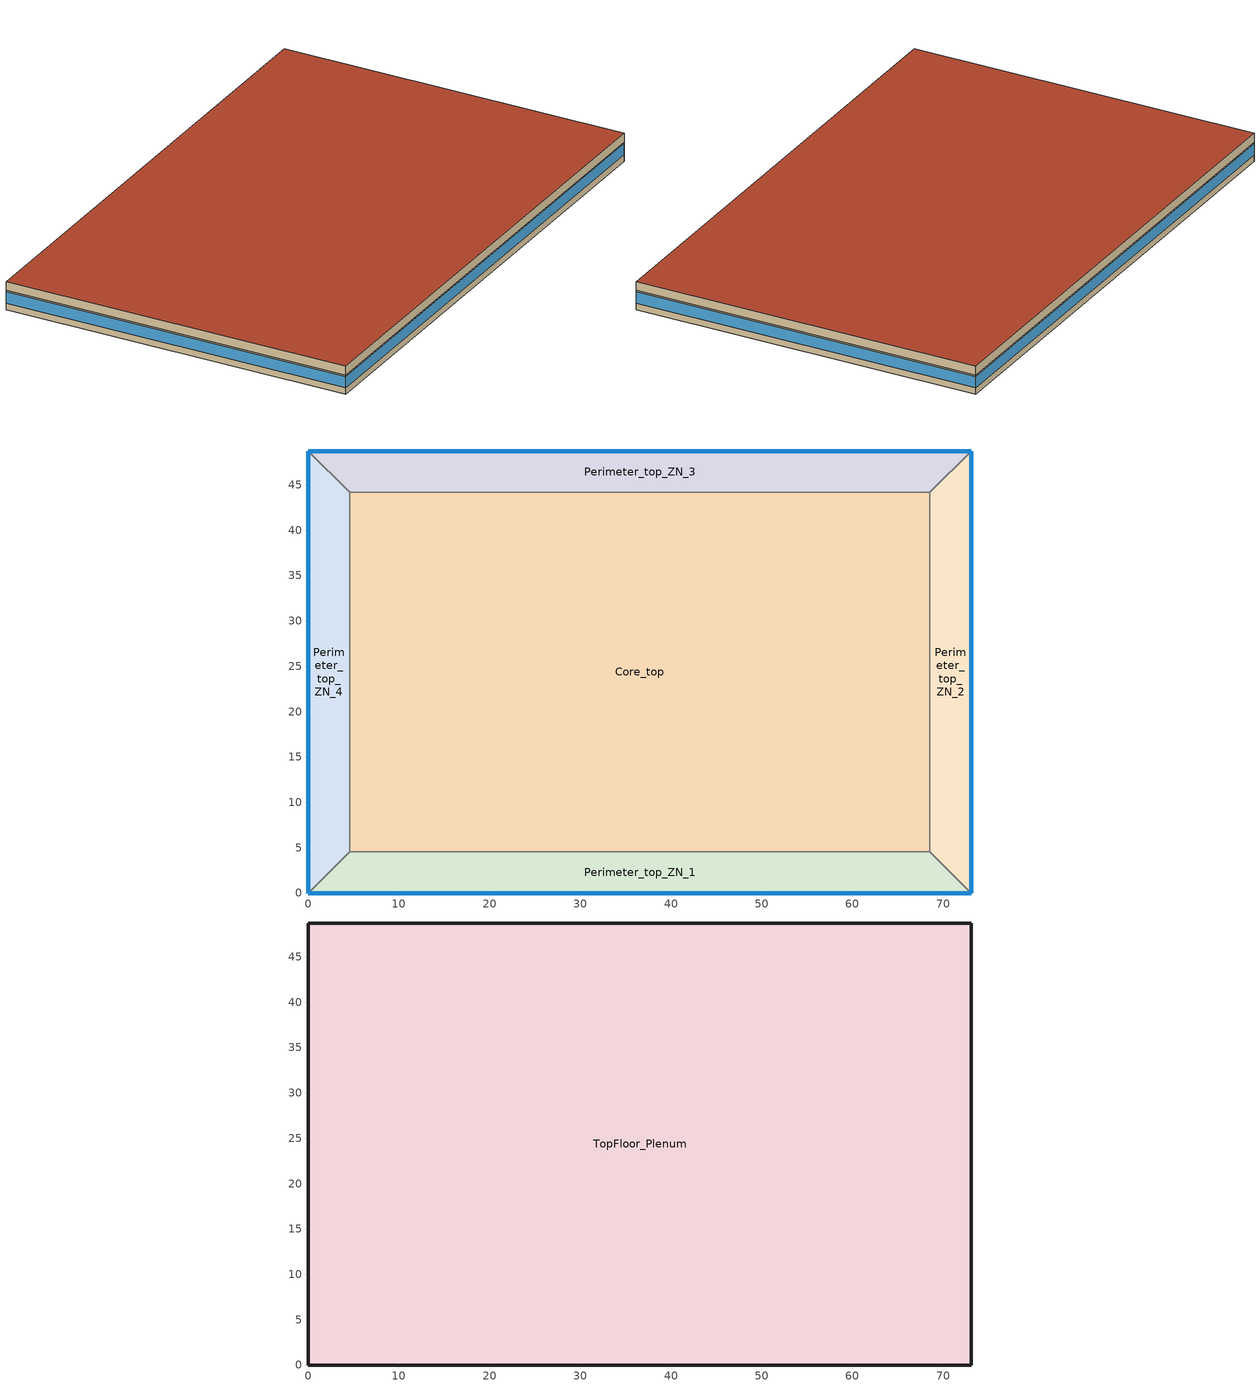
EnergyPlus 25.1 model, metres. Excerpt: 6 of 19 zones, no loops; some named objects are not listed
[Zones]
Core_top
 floor adiabatic (INT-FLOOR-TOPSIDE): 68.53,44.16 68.53,4.57 4.57,4.57 4.57,44.16 z43.6
 wall to Perimeter_top_ZN_1 (Standard_Int-Wall): 4.57,4.57 68.53,4.57 z43.6:46.34
 wall to Perimeter_top_ZN_4 (Standard_Int-Wall): 4.57,44.16 4.57,4.57 z43.6:46.34
 wall to Perimeter_top_ZN_3 (Standard_Int-Wall): 68.53,44.16 4.57,44.16 z43.6:46.34
 wall to Perimeter_top_ZN_2 (Standard_Int-Wall): 68.53,4.57 68.53,44.16 z43.6:46.34
Perimeter_top_ZN_3
 floor adiabatic (INT-FLOOR-TOPSIDE): 4.57,44.16 0,48.74 73.11,48.74 68.53,44.16 z43.6
 wall outside (Mass_R-7.6 ci_Ext-wall): 73.11,48.74 0,48.74 z43.6:46.34
 wall to Perimeter_top_ZN_4 (Standard_Int-Wall): 0,48.74 4.57,44.16 z43.6:46.34
 wall to Perimeter_top_ZN_2 (Standard_Int-Wall): 68.53,44.16 73.11,48.74 z43.6:46.34
 window (std_window_UValue_3.237_SHGC_0.49_VT_0.622): 73.11,48.74 0,48.74 z44.51:46.1
Perimeter_top_ZN_2
 floor adiabatic (INT-FLOOR-TOPSIDE): 68.53,44.16 73.11,48.74 73.11,0 68.53,4.57 z43.6
 wall outside (Mass_R-7.6 ci_Ext-wall): 73.11,0 73.11,48.74 z43.6:46.34
 wall to Perimeter_top_ZN_1 (Standard_Int-Wall): 68.53,4.57 73.11,0 z43.6:46.34
 window (std_window_UValue_3.237_SHGC_0.39_VT_0.495_east): 73.11,0 73.11,48.74 z44.51:46.1
Perimeter_top_ZN_1
 floor adiabatic (INT-FLOOR-TOPSIDE): 68.53,4.57 73.11,0 0,0 4.57,4.57 z43.6
 wall outside (Mass_R-7.6 ci_Ext-wall): 0,0 73.11,0 z43.6:46.34
 wall to Perimeter_top_ZN_4 (Standard_Int-Wall): 4.57,4.57 0,0 z43.6:46.34
 window (std_window_UValue_3.237_SHGC_0.39_VT_0.495): 0,0 73.11,0 z44.51:46.1
Perimeter_top_ZN_4
 floor adiabatic (INT-FLOOR-TOPSIDE): 4.57,4.57 0,0 0,48.74 4.57,44.16 z43.6
 wall outside (Mass_R-7.6 ci_Ext-wall): 0,48.74 0,0 z43.6:46.34
 window (std_window_UValue_3.237_SHGC_0.39_VT_0.495_west): 0,48.74 0,0 z44.51:46.1
TopFloor_Plenum
 floor to Perimeter_top_ZN_1 (DropCeiling): 73.11,0 0,0 4.57,4.57 68.53,4.57 z46.34
 floor to Perimeter_top_ZN_4 (DropCeiling): 0,0 0,48.74 4.57,44.16 4.57,4.57 z46.34
 floor to Perimeter_top_ZN_2 (DropCeiling): 73.11,0 68.53,4.57 68.53,44.16 73.11,48.74 z46.34
 floor to Perimeter_top_ZN_3 (DropCeiling): 0,48.74 73.11,48.74 68.53,44.16 4.57,44.16 z46.34
 floor to Core_top (DropCeiling): 4.57,44.16 68.53,44.16 68.53,4.57 4.57,4.57 z46.34
 wall outside (Mass_R-7.6 ci_Ext-wall): 0,0 73.11,0 73.11,48.74 0,48.74 0,0 z46.34:47.56
 roof outside (IEAD_R-15 ci_Roof): 73.11,0 73.11,48.74 0,48.74 0,0 z47.56
[Building]
Benchmark Large Office New V1.1_3.1: North Axis {deg}=0; Terrain=City; Loads Convergence Tolerance Value {W}=0.04; Temperature Convergence Tolerance Value {deltaC}=0.2; Solar Distribution=FullInteriorAndExterior; Maximum Number of Warmup Days=25; Minimum Number of Warmup Days=6
[Site:Location]
CHICAGO_IL_USA TMY2-94846: Latitude {deg}=41.78; Longitude {deg}=-87.75; Time Zone {hr}=-6; Elevation {m}=190
[Site:GroundTemperature:BuildingSurface]
19.96, 19.94, 19.99, 20.04, 20.09, 20.17, 20.21, 20.24, 20.23, 20.2, 20.17, 20.12
[Site:WaterMainsTemperature]
Calculation Method=CORRELATION; Annual Average Outdoor Air Temperature {C}=9.69; Maximum Difference In Monthly Average Outdoor Air Temperatures {deltaC}=28.1
[SizingPeriod:DesignDay] Day of Month=21; Humidity Condition Type=Wetbulb; Barometric Pressure {Pa}=99063; Rain Indicator=No; Snow Indicator=No; Daylight Saving Time Indicator=No; Solar Model Indicator=ASHRAEClearSky
Name | Month | Day Type | Maximum Dry-Bulb Temperature {C} | Daily Dry-Bulb Temperature Range {deltaC} | Wetbulb or DewPoint at Maximum Dry-Bulb {C} | Wind Speed {m/s} | Wind Direction {deg} | Sky Clearness
CHICAGO Ann Htg 99.6% Condns DB | 1 | WinterDesignDay | -20.6 | 0 | -20.6 | 4.9 | 270 | 0
CHICAGO Ann Clg .4% Condns DB=>MWB | 7 | SummerDesignDay | 33.2 | 10.7 | 23.8 | 5.3 | 230 | 1
[WindowMaterial:Glazing] Optical Data Type=SpectralAverage; Thickness {m}=0.003; Infrared Transmittance at Normal Incidence=0; Front Side Infrared Hemispherical Emissivity=0.9; Back Side Infrared Hemispherical Emissivity=0.9; Conductivity {W/m-K}=0.0199; Dirt Correction Factor for Solar and Visible Transmittance=1; Solar Diffusing=No
Name | Solar Transmittance at Normal Incidence | Front Side Solar Reflectance at Normal Incidence | Back Side Solar Reflectance at Normal Incidence | Visible Transmittance at Normal Incidence | Front Side Visible Reflectance at Normal Incidence | Back Side Visible Reflectance at Normal Incidence
Theoretical Glass [66] | 0.3832 | 0.5668 | 0.5668 | 0.495 | 0.455 | 0.455
Theoretical Glass [67] | 0.4826 | 0.4674 | 0.4674 | 0.6216 | 0.3284 | 0.3284
[Material] Thermal Absorptance=0.9
Name | Roughness | Thickness {m} | Conductivity {W/m-K} | Density {kg/m3} | Specific Heat {J/kg-K} | Solar Absorptance | Visible Absorptance
Roof Membrane | VeryRough | 0.0095 | 0.16 | 1121.29 | 1460 | 0.7 | 0.7
Roof Insulation | MediumRough | 0.125 | 0.049 | 265 | 836.8 | 0.7 | 0.7
Metal Decking | MediumSmooth | 0.0015 | 45.006 | 7680 | 418.4 | 0.7 | 0.3
GP01 1/2 GYPSUM | Smooth | 0.0127 | 0.16 | 800 | 1090 | 0.7 | 0.5
1IN Stucco | Smooth | 0.0253 | 0.6918 | 1858 | 837 | 0.92 | 0.92
8IN Concrete HW | MediumRough | 0.2033 | 1.7296 | 2243 | 837 | 0.65 | 0.65
Wall Insulation [5] | MediumRough | 0.0453 | 0.0432 | 91 | 837 | 0.5 | 0.5
1/2IN Gypsum | Smooth | 0.0127 | 0.16 | 784.9 | 830 | 0.92 | 0.92
Std Wood 6inch | MediumSmooth | 0.15 | 0.12 | 540 | 1210 | 0.7 | 0.7
Std AC02 | MediumSmooth | 0.0127 | 0.057 | 288 | 1339 | 0.7 | 0.2
Std MAT-CC05 4  MW CONCRETE | Rough | 0.1 | 0.858 | 1968 | 836.8 | 0.7 | 0.2
[Material:NoMass]
Std CP02 CARPET PAD: Roughness=VeryRough; Thermal Resistance {m2-K/W}=0.21648; Thermal Absorptance=0.9; Solar Absorptance=0.7; Visible Absorptance=0.8
[Construction]
InteriorFurnishings: Std Wood 6inch
INT-FLOOR-TOPSIDE: Std MAT-CC05 4  MW CONCRETE, Std CP02 CARPET PAD
DropCeiling: Std AC02
std_window_UValue_3.237_SHGC_0.39_VT_0.495; std_window_UValue_3.237_SHGC_0.39_VT_0.495_east; std_window_UValue_3.237_SHGC_0.39_VT_0.495_west: Theoretical Glass [66]
std_window_UValue_3.237_SHGC_0.49_VT_0.622: Theoretical Glass [67]
IEAD_R-15 ci_Roof: Roof Membrane, Roof Insulation, Metal Decking
Standard_Int-Wall: GP01 1/2 GYPSUM, GP01 1/2 GYPSUM
Mass_R-7.6 ci_Ext-wall: 1IN Stucco, 8IN Concrete HW, Wall Insulation [5], 1/2IN Gypsum
[ComponentCost:LineItem]
Infiltration:TopFloor_Plenum: Line Item Type=General; Item=TopFloor_Plenum; Cost per Each {$}=1; Quantity=1.1705
[Zone] Type=1; Multiplier=1; Ceiling Height {m}=-9999; Floor Area {m2}=autocalculate
Name | Volume {m3} | Part of Total Floor Area
Core_top | 6948.69 | Yes
Perimeter_top_ZN_3 | 860.0048 | Yes
Perimeter_top_ZN_2; Perimeter_top_ZN_4 | 554.2198 | Yes
Perimeter_top_ZN_1 | 860.0236 | Yes
TopFloor_Plenum | 4344.14 | No
[InternalMass] Construction=InteriorFurnishings
Name | Zone or ZoneList | Surface Area {m2}
Core_top_InternalMass_1 | Core_top | 5064.65
Perimeter_top_ZN_3_InternalMass_1 | Perimeter_top_ZN_3 | 626.8257
Perimeter_top_ZN_2_InternalMass_1 | Perimeter_top_ZN_2 | 403.9503
Perimeter_top_ZN_1_InternalMass_1 | Perimeter_top_ZN_1 | 626.8394
Perimeter_top_ZN_4_InternalMass_1 | Perimeter_top_ZN_4 | 403.9503
[People] Number of People Schedule=BLDG_OCC_SCH; Number of People Calculation Method=People; Fraction Radiant=0.3; Sensible Heat Fraction=AUTOCALCULATE; Activity Level Schedule=ACTIVITY_SCH; Carbon Dioxide Generation Rate {m3/s-W}=3.82E-8; Enable ASHRAE 55 Comfort Warnings=No; Mean Radiant Temperature Calculation Type=EnclosureAveraged; Work Efficiency Schedule=WORK_EFF_SCH; Clothing Insulation Calculation Method=ClothingInsulationSchedule; Clothing Insulation Schedule=CLOTHING_SCH; Air Velocity Schedule=AIR_VELO_SCH; Thermal Comfort Model 1 Type=FANGER
Name | Zone or ZoneList or Space or SpaceList | Number of People
Core_top | Core_top | 136.239
Perimeter_top_ZN_3 | Perimeter_top_ZN_3 | 16.8616
Perimeter_top_ZN_2 | Perimeter_top_ZN_2 | 10.8663
Perimeter_top_ZN_1 | Perimeter_top_ZN_1 | 16.862
Perimeter_top_ZN_4 | Perimeter_top_ZN_4 | 10.8663
[Lights] Schedule=BLDG_LIGHT_SCH; Design Level Calculation Method=LightingLevel; Return Air Fraction=0; Fraction Radiant=0.7; Fraction Visible=0.2; Fraction Replaceable=1; Return Air Fraction Calculated from Plenum Temperature=No
Name | Zone or ZoneList or Space or SpaceList | Lighting Level {W}
Core_top_Lights | Core_top | 27247.8
Perimeter_top_ZN_3_Lights | Perimeter_top_ZN_3 | 3372.32
Perimeter_top_ZN_2_Lights | Perimeter_top_ZN_2 | 2173.25
Perimeter_top_ZN_1_Lights | Perimeter_top_ZN_1 | 3372.4
Perimeter_top_ZN_4_Lights | Perimeter_top_ZN_4 | 2173.25
[ElectricEquipment] Design Level Calculation Method=EquipmentLevel; Fraction Latent=0; Fraction Radiant=0.5; Fraction Lost=0
Name | Zone or ZoneList or Space or SpaceList | Schedule | Design Level {W}
Core_top_Elevators_Equip | Core_top | BLDG_ELEVATORS | 240740
Perimeter_top_ZN_3_PlugMisc_Equip | Perimeter_top_ZN_3 | BLDG_EQUIP_SCH | 2529.24
Perimeter_top_ZN_2_PlugMisc_Equip | Perimeter_top_ZN_2 | BLDG_EQUIP_SCH | 1629.94
Perimeter_top_ZN_1_PlugMisc_Equip | Perimeter_top_ZN_1 | BLDG_EQUIP_SCH | 2529.3
Perimeter_top_ZN_4_PlugMisc_Equip | Perimeter_top_ZN_4 | BLDG_EQUIP_SCH | 1629.94
[ZoneInfiltration:DesignFlowRate] Design Flow Rate Calculation Method=Flow/Zone; Constant Term Coefficient=1; Temperature Term Coefficient=0; Velocity Term Coefficient=0; Velocity Squared Term Coefficient=0
Name | Zone or ZoneList or Space or SpaceList | Schedule | Design Flow Rate {m3/s}
Core_top_Infiltration | Core_top | INFIL_QUARTER_ON_SCH | 0.7721
Perimeter_top_ZN_3_Infiltration | Perimeter_top_ZN_3 | INFIL_QUARTER_ON_SCH | 0.1553
Perimeter_top_ZN_2_Infiltration | Perimeter_top_ZN_2 | INFIL_QUARTER_ON_SCH | 0.1016
Perimeter_top_ZN_1_Infiltration | Perimeter_top_ZN_1 | INFIL_QUARTER_ON_SCH | 0.1553
Perimeter_top_ZN_4_Infiltration | Perimeter_top_ZN_4 | INFIL_QUARTER_ON_SCH | 0.1016
TopFloor_Plenum_Infiltration | TopFloor_Plenum | ALWAYS_ON | 1.1705
[Exterior:Lights]
Exterior Facade Lighting: Schedule=ALWAYS_ON; Design Level {W}=3997.5; Control Option=AstronomicalClock
[UtilityCost:Charge:Simple]
Name | Utility Cost Charge Simple | Tariff | Source Variable | Season | Category Variable | Cost per Unit Value or Variable
 | SummerGenerationDemandCharge | PSEG_GLP_GeneralLightPow | totalDemand | Summer | DemandCharges | 1.068
 | SummerDistributionDemandCharge | PSEG_GLP_GeneralLightPow | totalDemand | Summer | DemandCharges | 6.7542
 | AnnualDistributionDemandCharge | PSEG_GLP_GeneralLightPow | totalDemand | Annual | DemandCharges | 3.6393
 | AnnualTransmissionDemandCharge | PSEG_GLP_GeneralLightPow | totalDemand | Annual | DemandCharges | 1.5729
 | taxofEightPercent | PSEG_GLP_GeneralLightPow | SubTotal | Summer | Taxes | 0.08
 | MonthlyRateGasCharge | NJ_EIAMonthlyRateGas | totalEnergy | Annual | EnergyCharges | NJ_MonthlyGasRates
 | TaxofSixPtTwoFivePercent | NJ_EIAMonthlyRateGas | SubTotal | Annual | Taxes | 0.0625
[UtilityCost:Qualify] Variable=TotalDemand; Season=Annual; Threshold Test=Count
Name | Utility Cost Qualify | Tariff | Qualify Type | Threshold Value or Variable | Number of Months
 | MinDemand750kw | PSEG_LPL_LargePowLit750kw | Minimum | 750 | 12
 | MaxDemand750kw | PSEG_LPL_LargePowerLight | Maximum | 750 | 1
 | MinDemand150kw | PSEG_LPL_LargePowerLight | Minimum | 150 | 12
 | MaxDemand150kw | PSEG_GLP_GeneralLightPow | Maximum | 150 | 1
[UtilityCost:Variable]
NJ_MonthlyGasRates: Tariff=NJ_EIAMonthlyRateGas; Variable Type=Currency; January Value=10.79; February Value=11.06; March Value=10.77; April Value=9.41; May Value=9.98; June Value=10.65; July Value=11.03; August Value=10.51; September Value=8.84; October Value=9.42; November Value=8.32; December Value=9.12
[PythonPlugin:TrendVariable]
Name | Name of a Python Plugin Variable | Number of Timesteps to be Logged
Demand_Mgr_State_Trend | argDmndMngrState | 48
FacilityElectTrend | CurntFacilityElectDemand | 144
[PythonPlugin:Variables]
Python Globals: Variable Name 1=argTargetDemand; Variable Name 2=argCrntDmnd; Variable Name 3=argTrendDirection; Variable Name 4=argDmndMngrState; Variable Name 5=CURNTFACILITYELECTDEMAND
[PythonPlugin:Instance] Run During Warmup Days=Yes; Python Module=PythonPluginDemandManager_LargeOffice
Name | Plugin Class
DetermineCurrentDemandManageState | DetermineCurrentDemandManageState
DispatchDemandControlsByState | DispatchDemandControlsByState
Vav5Schedsetpoint | Vav5Schedsetpoint
Vav5Mixedairmanagers | Vav5Mixedairmanagers
Vav1Schedsetpoint | Vav1Schedsetpoint
Vav1Mixedairmanagers | Vav1Mixedairmanagers
Vav3Schedsetpoint | Vav3Schedsetpoint
Vav3Mixedairmanagers | Vav3Mixedairmanagers
Vav2Schedsetpoint | Vav2Schedsetpoint
Vav2Mixedairmanagers | Vav2Mixedairmanagers
Coolsys1Schedsetpoint | Coolsys1Schedsetpoint
Heatsys1Schedsetpoint | Heatsys1Schedsetpoint
Shwsys1Schedsetpoint | Shwsys1Schedsetpoint
Vav5Nightcyclemgr | Vav5Nightcyclemgr
Vav1Nightcyclemgr | Vav1Nightcyclemgr
Vav2Nightcyclemgr | Vav2Nightcyclemgr
Vav3Nightcyclemgr | Vav3Nightcyclemgr
[Schedule:Compact]
BLDG_LIGHT_SCH: Through: 12/31, For: Weekdays, Until: 05:00, 0.05, Until: 07:00, 0.1, Until: 08:00, 0.3, Until: 17:00, 0.9, Until: 18:00, 0.5, Until: 20:00, 0.3, Until: 22:00, 0.2, Until: 23:00, 0.1, Until: 24:00, 0.05, For: SummerDesignDay, Until: 24:00, 1, For: Saturday, Until: 06:00, 0.05, Until: 08:00, 0.1, Until: 12:00, 0.3, Until: 17:00, 0.15, Until: 24:00, 0.05, For: WinterDesignDay, Until: 24:00, 0, For: Sunday Holidays AllOtherDays, Until: 24:00, 0.05
BLDG_EQUIP_SCH: Through: 12/31, For: Weekdays, Until: 08:00, 0.4, Until: 12:00, 0.9, Until: 13:00, 0.8, Until: 17:00, 0.9, Until: 18:00, 0.5, Until: 24:00, 0.4, For: SummerDesignDay, Until: 24:00, 1, For: Saturday, Until: 06:00, 0.3, Until: 08:00, 0.4, Until: 12:00, 0.5, Until: 17:00, 0.35, Until: 24:00, 0.3, For: WinterDesignDay, Until: 24:00, 0, For: Sunday Holidays AllOtherDays, Until: 24:00, 0.3
BLDG_OCC_SCH: Through: 12/31, For: Weekdays, Until: 06:00, 0, Until: 07:00, 0.1, Until: 08:00, 0.2, Until: 12:00, 0.95, Until: 13:00, 0.5, Until: 17:00, 0.95, Until: 18:00, 0.3, Until: 20:00, 0.1, Until: 24:00, 0.05, For: SummerDesignDay, Until: 06:00, 0, Until: 22:00, 1, Until: 24:00, 0.05, For: Saturday, Until: 06:00, 0, Until: 08:00, 0.1, Until: 12:00, 0.3, Until: 17:00, 0.1, Until: 19:00, 0, Until: 24:00, 0, For: WinterDesignDay, Until: 24:00, 0, For: Sunday Holidays AllOtherDays, Until: 06:00, 0, Until: 18:00, 0, Until: 24:00, 0
BLDG_ELEVATORS: Through: 12/31, For: Weekdays SummerDesignDay, Until: 07:00, 0, Until: 08:00, 0.35, Until: 09:00, 0.69, Until: 10:00, 0.43, Until: 11:00, 0.37, Until: 12:00, 0.43, Until: 13:00, 0.58, Until: 14:00, 0.48, Until: 15:00, 0.37, Until: 16:00, 0.37, Until: 17:00, 0.46, Until: 18:00, 0.62, Until: 19:00, 0.12, Until: 20:00, 0.04, Until: 21:00, 0.04, Until: 24:00, 0, For: Saturday WinterDesignDay, Until: 07:00, 0, Until: 08:00, 0.16, Until: 09:00, 0.14, Until: 10:00, 0.21, Until: 11:00, 0.18, Until: 12:00, 0.25, Until: 13:00, 0.21, Until: 14:00, 0.13, Until: 15:00, 0.08, Until: 16:00, 0.04, Until: 17:00, 0.05, Until: 18:00, 0.06, Until: 24:00, 0, For: Sunday Holidays AllOtherDays, Until: 24:00, 0
INFIL_QUARTER_ON_SCH: Through: 12/31, For: Weekdays SummerDesignDay, Until: 06:00, 1, Until: 22:00, 0.25, Until: 24:00, 1, For: Saturday WinterDesignDay, Until: 06:00, 1, Until: 18:00, 0.25, Until: 24:00, 1, For: Sunday Holidays AllOtherDays, Until: 24:00, 1
ALWAYS_ON: Through: 12/31, For: AllDays, Until: 24:00, 1
ACTIVITY_SCH: Through: 12/31, For: AllDays, Until: 24:00, 120
WORK_EFF_SCH: Through: 12/31, For: AllDays, Until: 24:00, 0
AIR_VELO_SCH: Through: 12/31, For: AllDays, Until: 24:00, 0.2
CLOTHING_SCH: Through: 04/30, For: AllDays, Until: 24:00, 1, Through: 09/30, For: AllDays, Until: 24:00, 0.5, Through: 12/31, For: AllDays, Until: 24:00, 1
